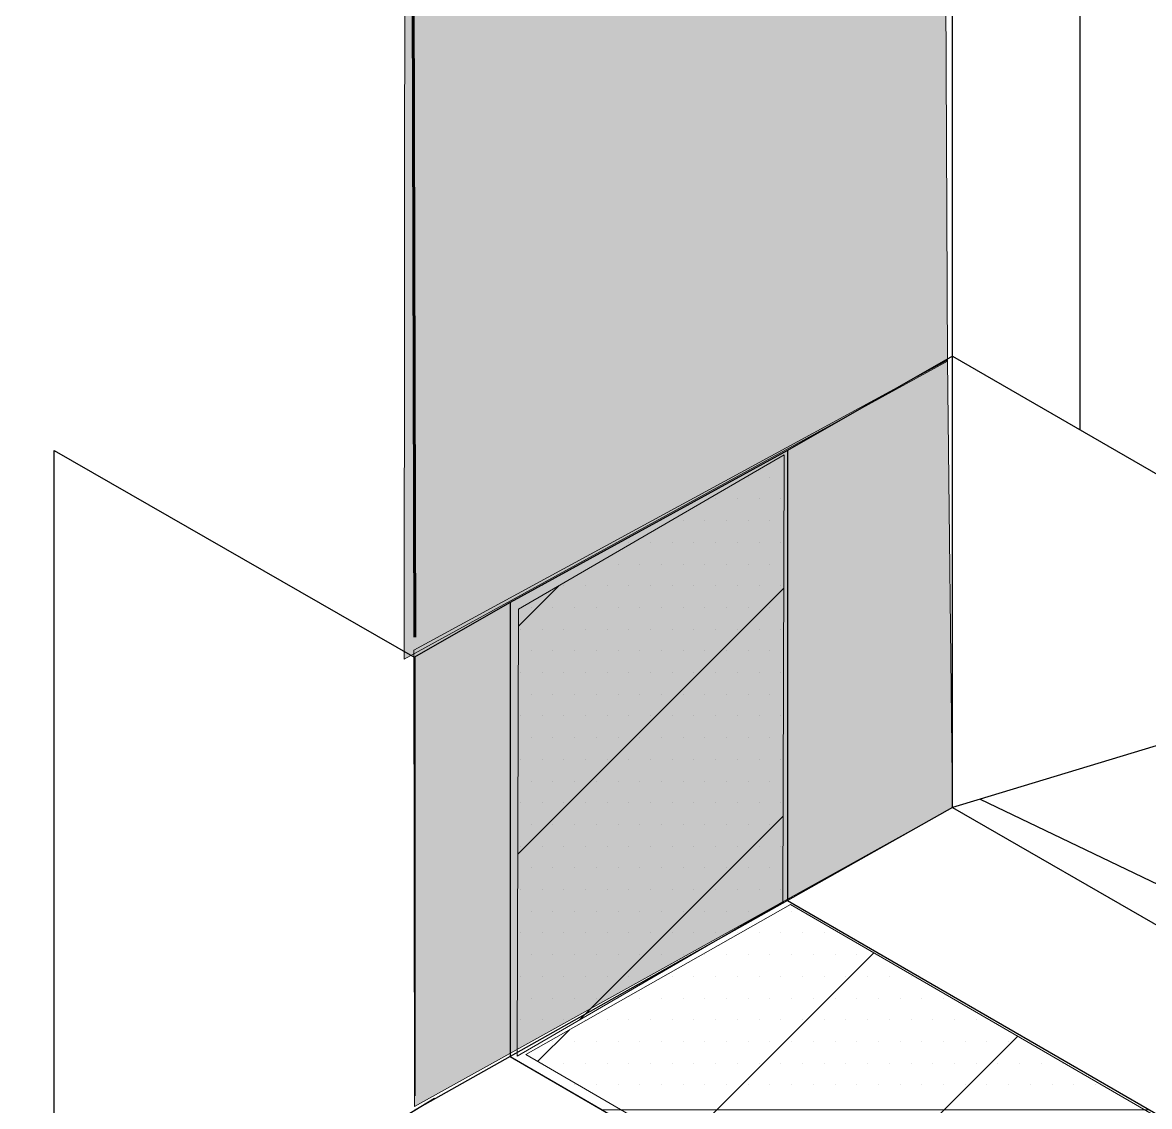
# Model space of a CAD drawing. Extents: x -1392 to 5791, y -3809 to 1722.
# Drawn here: x 881.2 to 951.3, y 1165 to 1232.5 of the extents above; entities that cross this region are included whole.
import ezdxf

# ---------------------------------------------------------------- set-up
doc = ezdxf.new("R2010")
doc.units = 0
doc.header["$MEASUREMENT"] = 0
doc.linetypes.add('AI-Linetype-28', pattern=[15, 9, -6])
for name, color, linetype, lineweight in [('.ATI-HATCH', 7, 'Continuous', 0), ('G-ANNO-TTLB', 7, 'Continuous', 0), ('Layer 12', 7, 'Continuous', 0), ('TYVEK', 7, 'Continuous', 0)]:
    doc.layers.add(name, color=color, linetype=linetype, lineweight=lineweight)
pattern_1 = [(45, (0, 0), (-7.071067, 7.07107), [])]

# ---------------------------------------------------------------- blocks, each defined once
blk = doc.blocks.new('Block_88')
at = {"layer": '.ATI-HATCH'}
for points in [[(928.787, 1205.825), (928.787, 1205.825), (911.542, 1196.375), (911.542, 1196.375), (911.542, 1196.375), (911.542, 1168.121), (911.542, 1168.121), (911.542, 1168.121), (928.788, 1177.833), (928.788, 1177.833), (928.788, 1177.833), (928.787, 1205.825), (928.787, 1205.825)], [(951.293, 1164.814), (951.293, 1164.814), (928.788, 1177.833), (928.788, 1177.833), (928.788, 1177.833), (911.542, 1168.121), (911.542, 1168.121), (911.542, 1168.121), (917.26, 1164.814), (917.26, 1164.814), (917.26, 1164.814), (951.293, 1164.814), (951.293, 1164.814)]]:
    blk.add_open_spline(points, degree=3, knots=[0, 0, 0, 0, 1, 1, 1, 2, 2, 2, 3, 3, 3, 4, 4, 4, 4], dxfattribs=at)
at = {"layer": '.ATI-HATCH', "color": 8, "lineweight": 0, "true_color": 0x808080}
for points in [[(928.38, 1205.515), (928.38, 1205.515), (928.38, 1205.515), (928.38, 1205.515)], [(926.355, 1204.165), (926.355, 1204.165), (926.355, 1204.165), (926.355, 1204.165)], [(927.705, 1204.165), (927.705, 1204.165), (927.705, 1204.165), (927.705, 1204.165)], [(924.33, 1202.815), (924.33, 1202.815), (924.33, 1202.815), (924.33, 1202.815)], [(925.68, 1202.815), (925.68, 1202.815), (925.68, 1202.815), (925.68, 1202.815)], [(927.03, 1202.815), (927.03, 1202.815), (927.03, 1202.815), (927.03, 1202.815)], [(928.38, 1202.815), (928.38, 1202.815), (928.38, 1202.815), (928.38, 1202.815)], [(920.955, 1201.465), (920.955, 1201.465), (920.955, 1201.465), (920.955, 1201.465)], [(922.305, 1201.465), (922.305, 1201.465), (922.305, 1201.465), (922.305, 1201.465)], [(923.655, 1201.465), (923.655, 1201.465), (923.655, 1201.465), (923.655, 1201.465)], [(925.005, 1201.465), (925.005, 1201.465), (925.005, 1201.465), (925.005, 1201.465)], [(926.355, 1201.465), (926.355, 1201.465), (926.355, 1201.465), (926.355, 1201.465)], [(927.705, 1201.465), (927.705, 1201.465), (927.705, 1201.465), (927.705, 1201.465)], [(918.93, 1200.115), (918.93, 1200.115), (918.93, 1200.115), (918.93, 1200.115)], [(920.28, 1200.115), (920.28, 1200.115), (920.28, 1200.115), (920.28, 1200.115)], [(921.63, 1200.115), (921.63, 1200.115), (921.63, 1200.115), (921.63, 1200.115)], [(922.98, 1200.115), (922.98, 1200.115), (922.98, 1200.115), (922.98, 1200.115)], [(924.33, 1200.115), (924.33, 1200.115), (924.33, 1200.115), (924.33, 1200.115)], [(925.68, 1200.115), (925.68, 1200.115), (925.68, 1200.115), (925.68, 1200.115)], [(927.03, 1200.115), (927.03, 1200.115), (927.03, 1200.115), (927.03, 1200.115)], [(928.38, 1200.115), (928.38, 1200.115), (928.38, 1200.115), (928.38, 1200.115)], [(916.905, 1198.765), (916.905, 1198.765), (916.905, 1198.765), (916.905, 1198.765)], [(918.255, 1198.765), (918.255, 1198.765), (918.255, 1198.765), (918.255, 1198.765)], [(919.605, 1198.765), (919.605, 1198.765), (919.605, 1198.765), (919.605, 1198.765)], [(920.955, 1198.765), (920.955, 1198.765), (920.955, 1198.765), (920.955, 1198.765)], [(922.305, 1198.765), (922.305, 1198.765), (922.305, 1198.765), (922.305, 1198.765)], [(923.655, 1198.765), (923.655, 1198.765), (923.655, 1198.765), (923.655, 1198.765)], [(925.005, 1198.765), (925.005, 1198.765), (925.005, 1198.765), (925.005, 1198.765)], [(926.355, 1198.765), (926.355, 1198.765), (926.355, 1198.765), (926.355, 1198.765)], [(927.705, 1198.765), (927.705, 1198.765), (927.705, 1198.765), (927.705, 1198.765)], [(913.53, 1197.415), (913.53, 1197.415), (913.53, 1197.415), (913.53, 1197.415)], [(914.88, 1197.415), (914.88, 1197.415), (914.88, 1197.415), (914.88, 1197.415)], [(916.23, 1197.415), (916.23, 1197.415), (916.23, 1197.415), (916.23, 1197.415)], [(917.58, 1197.415), (917.58, 1197.415), (917.58, 1197.415), (917.58, 1197.415)], [(918.93, 1197.415), (918.93, 1197.415), (918.93, 1197.415), (918.93, 1197.415)], [(920.28, 1197.415), (920.28, 1197.415), (920.28, 1197.415), (920.28, 1197.415)], [(921.63, 1197.415), (921.63, 1197.415), (921.63, 1197.415), (921.63, 1197.415)], [(922.98, 1197.415), (922.98, 1197.415), (922.98, 1197.415), (922.98, 1197.415)], [(924.33, 1197.415), (924.33, 1197.415), (924.33, 1197.415), (924.33, 1197.415)], [(925.68, 1197.415), (925.68, 1197.415), (925.68, 1197.415), (925.68, 1197.415)], [(927.03, 1197.415), (927.03, 1197.415), (927.03, 1197.415), (927.03, 1197.415)], [(928.38, 1197.415), (928.38, 1197.415), (928.38, 1197.415), (928.38, 1197.415)], [(912.855, 1196.065), (912.855, 1196.065), (912.855, 1196.065), (912.855, 1196.065)], [(914.205, 1196.065), (914.205, 1196.065), (914.205, 1196.065), (914.205, 1196.065)], [(915.555, 1196.065), (915.555, 1196.065), (915.555, 1196.065), (915.555, 1196.065)], [(916.905, 1196.065), (916.905, 1196.065), (916.905, 1196.065), (916.905, 1196.065)], [(918.255, 1196.065), (918.255, 1196.065), (918.255, 1196.065), (918.255, 1196.065)], [(919.605, 1196.065), (919.605, 1196.065), (919.605, 1196.065), (919.605, 1196.065)], [(920.955, 1196.065), (920.955, 1196.065), (920.955, 1196.065), (920.955, 1196.065)], [(922.305, 1196.065), (922.305, 1196.065), (922.305, 1196.065), (922.305, 1196.065)], [(923.655, 1196.065), (923.655, 1196.065), (923.655, 1196.065), (923.655, 1196.065)], [(925.005, 1196.065), (925.005, 1196.065), (925.005, 1196.065), (925.005, 1196.065)], [(926.355, 1196.065), (926.355, 1196.065), (926.355, 1196.065), (926.355, 1196.065)], [(927.705, 1196.065), (927.705, 1196.065), (927.705, 1196.065), (927.705, 1196.065)], [(912.18, 1194.715), (912.18, 1194.715), (912.18, 1194.715), (912.18, 1194.715)], [(913.53, 1194.715), (913.53, 1194.715), (913.53, 1194.715), (913.53, 1194.715)], [(914.88, 1194.715), (914.88, 1194.715), (914.88, 1194.715), (914.88, 1194.715)], [(916.23, 1194.715), (916.23, 1194.715), (916.23, 1194.715), (916.23, 1194.715)], [(917.58, 1194.715), (917.58, 1194.715), (917.58, 1194.715), (917.58, 1194.715)], [(918.93, 1194.715), (918.93, 1194.715), (918.93, 1194.715), (918.93, 1194.715)], [(920.28, 1194.715), (920.28, 1194.715), (920.28, 1194.715), (920.28, 1194.715)], [(921.63, 1194.715), (921.63, 1194.715), (921.63, 1194.715), (921.63, 1194.715)], [(922.98, 1194.715), (922.98, 1194.715), (922.98, 1194.715), (922.98, 1194.715)], [(924.33, 1194.715), (924.33, 1194.715), (924.33, 1194.715), (924.33, 1194.715)], [(925.68, 1194.715), (925.68, 1194.715), (925.68, 1194.715), (925.68, 1194.715)], [(927.03, 1194.715), (927.03, 1194.715), (927.03, 1194.715), (927.03, 1194.715)], [(928.38, 1194.715), (928.38, 1194.715), (928.38, 1194.715), (928.38, 1194.715)], [(912.855, 1193.365), (912.855, 1193.365), (912.855, 1193.365), (912.855, 1193.365)], [(914.205, 1193.365), (914.205, 1193.365), (914.205, 1193.365), (914.205, 1193.365)], [(915.555, 1193.365), (915.555, 1193.365), (915.555, 1193.365), (915.555, 1193.365)], [(916.905, 1193.365), (916.905, 1193.365), (916.905, 1193.365), (916.905, 1193.365)], [(918.255, 1193.365), (918.255, 1193.365), (918.255, 1193.365), (918.255, 1193.365)], [(919.605, 1193.365), (919.605, 1193.365), (919.605, 1193.365), (919.605, 1193.365)], [(920.955, 1193.365), (920.955, 1193.365), (920.955, 1193.365), (920.955, 1193.365)], [(922.305, 1193.365), (922.305, 1193.365), (922.305, 1193.365), (922.305, 1193.365)], [(923.655, 1193.365), (923.655, 1193.365), (923.655, 1193.365), (923.655, 1193.365)], [(925.005, 1193.365), (925.005, 1193.365), (925.005, 1193.365), (925.005, 1193.365)], [(926.355, 1193.365), (926.355, 1193.365), (926.355, 1193.365), (926.355, 1193.365)], [(927.705, 1193.365), (927.705, 1193.365), (927.705, 1193.365), (927.705, 1193.365)], [(912.18, 1192.015), (912.18, 1192.015), (912.18, 1192.015), (912.18, 1192.015)], [(913.53, 1192.015), (913.53, 1192.015), (913.53, 1192.015), (913.53, 1192.015)], [(914.88, 1192.015), (914.88, 1192.015), (914.88, 1192.015), (914.88, 1192.015)], [(916.23, 1192.015), (916.23, 1192.015), (916.23, 1192.015), (916.23, 1192.015)], [(917.58, 1192.015), (917.58, 1192.015), (917.58, 1192.015), (917.58, 1192.015)], [(918.93, 1192.015), (918.93, 1192.015), (918.93, 1192.015), (918.93, 1192.015)], [(920.28, 1192.015), (920.28, 1192.015), (920.28, 1192.015), (920.28, 1192.015)], [(921.63, 1192.015), (921.63, 1192.015), (921.63, 1192.015), (921.63, 1192.015)], [(922.98, 1192.015), (922.98, 1192.015), (922.98, 1192.015), (922.98, 1192.015)], [(924.33, 1192.015), (924.33, 1192.015), (924.33, 1192.015), (924.33, 1192.015)], [(925.68, 1192.015), (925.68, 1192.015), (925.68, 1192.015), (925.68, 1192.015)], [(927.03, 1192.015), (927.03, 1192.015), (927.03, 1192.015), (927.03, 1192.015)], [(928.38, 1192.015), (928.38, 1192.015), (928.38, 1192.015), (928.38, 1192.015)], [(912.855, 1190.665), (912.855, 1190.665), (912.855, 1190.665), (912.855, 1190.665)], [(914.205, 1190.665), (914.205, 1190.665), (914.205, 1190.665), (914.205, 1190.665)], [(915.555, 1190.665), (915.555, 1190.665), (915.555, 1190.665), (915.555, 1190.665)], [(916.905, 1190.665), (916.905, 1190.665), (916.905, 1190.665), (916.905, 1190.665)], [(918.255, 1190.665), (918.255, 1190.665), (918.255, 1190.665), (918.255, 1190.665)], [(919.605, 1190.665), (919.605, 1190.665), (919.605, 1190.665), (919.605, 1190.665)], [(920.955, 1190.665), (920.955, 1190.665), (920.955, 1190.665), (920.955, 1190.665)], [(922.305, 1190.665), (922.305, 1190.665), (922.305, 1190.665), (922.305, 1190.665)], [(923.655, 1190.665), (923.655, 1190.665), (923.655, 1190.665), (923.655, 1190.665)], [(925.005, 1190.665), (925.005, 1190.665), (925.005, 1190.665), (925.005, 1190.665)], [(926.355, 1190.665), (926.355, 1190.665), (926.355, 1190.665), (926.355, 1190.665)], [(927.705, 1190.665), (927.705, 1190.665), (927.705, 1190.665), (927.705, 1190.665)], [(912.18, 1189.315), (912.18, 1189.315), (912.18, 1189.315), (912.18, 1189.315)], [(913.53, 1189.315), (913.53, 1189.315), (913.53, 1189.315), (913.53, 1189.315)], [(914.88, 1189.315), (914.88, 1189.315), (914.88, 1189.315), (914.88, 1189.315)], [(916.23, 1189.315), (916.23, 1189.315), (916.23, 1189.315), (916.23, 1189.315)], [(917.58, 1189.315), (917.58, 1189.315), (917.58, 1189.315), (917.58, 1189.315)], [(918.93, 1189.315), (918.93, 1189.315), (918.93, 1189.315), (918.93, 1189.315)], [(920.28, 1189.315), (920.28, 1189.315), (920.28, 1189.315), (920.28, 1189.315)], [(921.63, 1189.315), (921.63, 1189.315), (921.63, 1189.315), (921.63, 1189.315)], [(922.98, 1189.315), (922.98, 1189.315), (922.98, 1189.315), (922.98, 1189.315)], [(924.33, 1189.315), (924.33, 1189.315), (924.33, 1189.315), (924.33, 1189.315)], [(925.68, 1189.315), (925.68, 1189.315), (925.68, 1189.315), (925.68, 1189.315)], [(927.03, 1189.315), (927.03, 1189.315), (927.03, 1189.315), (927.03, 1189.315)], [(928.38, 1189.315), (928.38, 1189.315), (928.38, 1189.315), (928.38, 1189.315)], [(912.855, 1187.965), (912.855, 1187.965), (912.855, 1187.965), (912.855, 1187.965)], [(914.205, 1187.965), (914.205, 1187.965), (914.205, 1187.965), (914.205, 1187.965)], [(915.555, 1187.965), (915.555, 1187.965), (915.555, 1187.965), (915.555, 1187.965)], [(916.905, 1187.965), (916.905, 1187.965), (916.905, 1187.965), (916.905, 1187.965)], [(918.255, 1187.965), (918.255, 1187.965), (918.255, 1187.965), (918.255, 1187.965)], [(919.605, 1187.965), (919.605, 1187.965), (919.605, 1187.965), (919.605, 1187.965)], [(920.955, 1187.965), (920.955, 1187.965), (920.955, 1187.965), (920.955, 1187.965)], [(922.305, 1187.965), (922.305, 1187.965), (922.305, 1187.965), (922.305, 1187.965)], [(923.655, 1187.965), (923.655, 1187.965), (923.655, 1187.965), (923.655, 1187.965)], [(925.005, 1187.965), (925.005, 1187.965), (925.005, 1187.965), (925.005, 1187.965)], [(926.355, 1187.965), (926.355, 1187.965), (926.355, 1187.965), (926.355, 1187.965)], [(927.705, 1187.965), (927.705, 1187.965), (927.705, 1187.965), (927.705, 1187.965)], [(912.18, 1186.615), (912.18, 1186.615), (912.18, 1186.615), (912.18, 1186.615)], [(913.53, 1186.615), (913.53, 1186.615), (913.53, 1186.615), (913.53, 1186.615)], [(914.88, 1186.615), (914.88, 1186.615), (914.88, 1186.615), (914.88, 1186.615)], [(916.23, 1186.615), (916.23, 1186.615), (916.23, 1186.615), (916.23, 1186.615)], [(917.58, 1186.615), (917.58, 1186.615), (917.58, 1186.615), (917.58, 1186.615)], [(918.93, 1186.615), (918.93, 1186.615), (918.93, 1186.615), (918.93, 1186.615)], [(920.28, 1186.615), (920.28, 1186.615), (920.28, 1186.615), (920.28, 1186.615)], [(921.63, 1186.615), (921.63, 1186.615), (921.63, 1186.615), (921.63, 1186.615)], [(922.98, 1186.615), (922.98, 1186.615), (922.98, 1186.615), (922.98, 1186.615)], [(924.33, 1186.615), (924.33, 1186.615), (924.33, 1186.615), (924.33, 1186.615)], [(925.68, 1186.615), (925.68, 1186.615), (925.68, 1186.615), (925.68, 1186.615)], [(927.03, 1186.615), (927.03, 1186.615), (927.03, 1186.615), (927.03, 1186.615)], [(928.38, 1186.615), (928.38, 1186.615), (928.38, 1186.615), (928.38, 1186.615)], [(912.855, 1185.265), (912.855, 1185.265), (912.855, 1185.265), (912.855, 1185.265)], [(914.205, 1185.265), (914.205, 1185.265), (914.205, 1185.265), (914.205, 1185.265)], [(915.555, 1185.265), (915.555, 1185.265), (915.555, 1185.265), (915.555, 1185.265)], [(916.905, 1185.265), (916.905, 1185.265), (916.905, 1185.265), (916.905, 1185.265)], [(918.255, 1185.265), (918.255, 1185.265), (918.255, 1185.265), (918.255, 1185.265)], [(919.605, 1185.265), (919.605, 1185.265), (919.605, 1185.265), (919.605, 1185.265)], [(920.955, 1185.265), (920.955, 1185.265), (920.955, 1185.265), (920.955, 1185.265)], [(922.305, 1185.265), (922.305, 1185.265), (922.305, 1185.265), (922.305, 1185.265)], [(923.655, 1185.265), (923.655, 1185.265), (923.655, 1185.265), (923.655, 1185.265)], [(925.005, 1185.265), (925.005, 1185.265), (925.005, 1185.265), (925.005, 1185.265)], [(926.355, 1185.265), (926.355, 1185.265), (926.355, 1185.265), (926.355, 1185.265)], [(927.705, 1185.265), (927.705, 1185.265), (927.705, 1185.265), (927.705, 1185.265)], [(912.18, 1183.915), (912.18, 1183.915), (912.18, 1183.915), (912.18, 1183.915)], [(913.53, 1183.915), (913.53, 1183.915), (913.53, 1183.915), (913.53, 1183.915)], [(914.88, 1183.915), (914.88, 1183.915), (914.88, 1183.915), (914.88, 1183.915)], [(916.23, 1183.915), (916.23, 1183.915), (916.23, 1183.915), (916.23, 1183.915)], [(917.58, 1183.915), (917.58, 1183.915), (917.58, 1183.915), (917.58, 1183.915)], [(918.93, 1183.915), (918.93, 1183.915), (918.93, 1183.915), (918.93, 1183.915)], [(920.28, 1183.915), (920.28, 1183.915), (920.28, 1183.915), (920.28, 1183.915)], [(921.63, 1183.915), (921.63, 1183.915), (921.63, 1183.915), (921.63, 1183.915)], [(922.98, 1183.915), (922.98, 1183.915), (922.98, 1183.915), (922.98, 1183.915)], [(924.33, 1183.915), (924.33, 1183.915), (924.33, 1183.915), (924.33, 1183.915)], [(925.68, 1183.915), (925.68, 1183.915), (925.68, 1183.915), (925.68, 1183.915)], [(927.03, 1183.915), (927.03, 1183.915), (927.03, 1183.915), (927.03, 1183.915)], [(928.38, 1183.915), (928.38, 1183.915), (928.38, 1183.915), (928.38, 1183.915)], [(912.855, 1182.565), (912.855, 1182.565), (912.855, 1182.565), (912.855, 1182.565)], [(914.205, 1182.565), (914.205, 1182.565), (914.205, 1182.565), (914.205, 1182.565)], [(915.555, 1182.565), (915.555, 1182.565), (915.555, 1182.565), (915.555, 1182.565)], [(916.905, 1182.565), (916.905, 1182.565), (916.905, 1182.565), (916.905, 1182.565)], [(918.255, 1182.565), (918.255, 1182.565), (918.255, 1182.565), (918.255, 1182.565)], [(919.605, 1182.565), (919.605, 1182.565), (919.605, 1182.565), (919.605, 1182.565)], [(920.955, 1182.565), (920.955, 1182.565), (920.955, 1182.565), (920.955, 1182.565)], [(922.305, 1182.565), (922.305, 1182.565), (922.305, 1182.565), (922.305, 1182.565)], [(923.655, 1182.565), (923.655, 1182.565), (923.655, 1182.565), (923.655, 1182.565)], [(925.005, 1182.565), (925.005, 1182.565), (925.005, 1182.565), (925.005, 1182.565)], [(926.355, 1182.565), (926.355, 1182.565), (926.355, 1182.565), (926.355, 1182.565)], [(927.705, 1182.565), (927.705, 1182.565), (927.705, 1182.565), (927.705, 1182.565)], [(912.18, 1181.215), (912.18, 1181.215), (912.18, 1181.215), (912.18, 1181.215)], [(913.53, 1181.215), (913.53, 1181.215), (913.53, 1181.215), (913.53, 1181.215)], [(914.88, 1181.215), (914.88, 1181.215), (914.88, 1181.215), (914.88, 1181.215)], [(916.23, 1181.215), (916.23, 1181.215), (916.23, 1181.215), (916.23, 1181.215)], [(917.58, 1181.215), (917.58, 1181.215), (917.58, 1181.215), (917.58, 1181.215)], [(918.93, 1181.215), (918.93, 1181.215), (918.93, 1181.215), (918.93, 1181.215)], [(920.28, 1181.215), (920.28, 1181.215), (920.28, 1181.215), (920.28, 1181.215)], [(921.63, 1181.215), (921.63, 1181.215), (921.63, 1181.215), (921.63, 1181.215)], [(922.98, 1181.215), (922.98, 1181.215), (922.98, 1181.215), (922.98, 1181.215)], [(924.33, 1181.215), (924.33, 1181.215), (924.33, 1181.215), (924.33, 1181.215)], [(925.68, 1181.215), (925.68, 1181.215), (925.68, 1181.215), (925.68, 1181.215)], [(927.03, 1181.215), (927.03, 1181.215), (927.03, 1181.215), (927.03, 1181.215)], [(928.38, 1181.215), (928.38, 1181.215), (928.38, 1181.215), (928.38, 1181.215)], [(912.855, 1179.865), (912.855, 1179.865), (912.855, 1179.865), (912.855, 1179.865)], [(914.205, 1179.865), (914.205, 1179.865), (914.205, 1179.865), (914.205, 1179.865)], [(915.555, 1179.865), (915.555, 1179.865), (915.555, 1179.865), (915.555, 1179.865)], [(916.905, 1179.865), (916.905, 1179.865), (916.905, 1179.865), (916.905, 1179.865)], [(918.255, 1179.865), (918.255, 1179.865), (918.255, 1179.865), (918.255, 1179.865)], [(919.605, 1179.865), (919.605, 1179.865), (919.605, 1179.865), (919.605, 1179.865)], [(920.955, 1179.865), (920.955, 1179.865), (920.955, 1179.865), (920.955, 1179.865)], [(922.305, 1179.865), (922.305, 1179.865), (922.305, 1179.865), (922.305, 1179.865)], [(923.655, 1179.865), (923.655, 1179.865), (923.655, 1179.865), (923.655, 1179.865)], [(925.005, 1179.865), (925.005, 1179.865), (925.005, 1179.865), (925.005, 1179.865)], [(926.355, 1179.865), (926.355, 1179.865), (926.355, 1179.865), (926.355, 1179.865)], [(927.705, 1179.865), (927.705, 1179.865), (927.705, 1179.865), (927.705, 1179.865)], [(912.18, 1178.515), (912.18, 1178.515), (912.18, 1178.515), (912.18, 1178.515)], [(913.53, 1178.515), (913.53, 1178.515), (913.53, 1178.515), (913.53, 1178.515)], [(914.88, 1178.515), (914.88, 1178.515), (914.88, 1178.515), (914.88, 1178.515)], [(916.23, 1178.515), (916.23, 1178.515), (916.23, 1178.515), (916.23, 1178.515)], [(917.58, 1178.515), (917.58, 1178.515), (917.58, 1178.515), (917.58, 1178.515)], [(918.93, 1178.515), (918.93, 1178.515), (918.93, 1178.515), (918.93, 1178.515)], [(920.28, 1178.515), (920.28, 1178.515), (920.28, 1178.515), (920.28, 1178.515)], [(921.63, 1178.515), (921.63, 1178.515), (921.63, 1178.515), (921.63, 1178.515)], [(922.98, 1178.515), (922.98, 1178.515), (922.98, 1178.515), (922.98, 1178.515)], [(924.33, 1178.515), (924.33, 1178.515), (924.33, 1178.515), (924.33, 1178.515)], [(925.68, 1178.515), (925.68, 1178.515), (925.68, 1178.515), (925.68, 1178.515)], [(927.03, 1178.515), (927.03, 1178.515), (927.03, 1178.515), (927.03, 1178.515)], [(928.38, 1178.515), (928.38, 1178.515), (928.38, 1178.515), (928.38, 1178.515)], [(912.855, 1177.165), (912.855, 1177.165), (912.855, 1177.165), (912.855, 1177.165)], [(914.205, 1177.165), (914.205, 1177.165), (914.205, 1177.165), (914.205, 1177.165)], [(915.555, 1177.165), (915.555, 1177.165), (915.555, 1177.165), (915.555, 1177.165)], [(916.905, 1177.165), (916.905, 1177.165), (916.905, 1177.165), (916.905, 1177.165)], [(918.255, 1177.165), (918.255, 1177.165), (918.255, 1177.165), (918.255, 1177.165)], [(919.605, 1177.165), (919.605, 1177.165), (919.605, 1177.165), (919.605, 1177.165)], [(920.955, 1177.165), (920.955, 1177.165), (920.955, 1177.165), (920.955, 1177.165)], [(922.305, 1177.165), (922.305, 1177.165), (922.305, 1177.165), (922.305, 1177.165)], [(923.655, 1177.165), (923.655, 1177.165), (923.655, 1177.165), (923.655, 1177.165)], [(925.005, 1177.165), (925.005, 1177.165), (925.005, 1177.165), (925.005, 1177.165)], [(926.355, 1177.165), (926.355, 1177.165), (926.355, 1177.165), (926.355, 1177.165)], [(927.705, 1177.165), (927.705, 1177.165), (927.705, 1177.165), (927.705, 1177.165)], [(929.055, 1177.165), (929.055, 1177.165), (929.055, 1177.165), (929.055, 1177.165)], [(912.18, 1175.815), (912.18, 1175.815), (912.18, 1175.815), (912.18, 1175.815)], [(913.53, 1175.815), (913.53, 1175.815), (913.53, 1175.815), (913.53, 1175.815)], [(914.88, 1175.815), (914.88, 1175.815), (914.88, 1175.815), (914.88, 1175.815)], [(916.23, 1175.815), (916.23, 1175.815), (916.23, 1175.815), (916.23, 1175.815)], [(917.58, 1175.815), (917.58, 1175.815), (917.58, 1175.815), (917.58, 1175.815)], [(918.93, 1175.815), (918.93, 1175.815), (918.93, 1175.815), (918.93, 1175.815)], [(920.28, 1175.815), (920.28, 1175.815), (920.28, 1175.815), (920.28, 1175.815)], [(921.63, 1175.815), (921.63, 1175.815), (921.63, 1175.815), (921.63, 1175.815)], [(922.98, 1175.815), (922.98, 1175.815), (922.98, 1175.815), (922.98, 1175.815)], [(924.33, 1175.815), (924.33, 1175.815), (924.33, 1175.815), (924.33, 1175.815)], [(925.68, 1175.815), (925.68, 1175.815), (925.68, 1175.815), (925.68, 1175.815)], [(927.03, 1175.815), (927.03, 1175.815), (927.03, 1175.815), (927.03, 1175.815)], [(928.38, 1175.815), (928.38, 1175.815), (928.38, 1175.815), (928.38, 1175.815)], [(929.73, 1175.815), (929.73, 1175.815), (929.73, 1175.815), (929.73, 1175.815)], [(931.08, 1175.815), (931.08, 1175.815), (931.08, 1175.815), (931.08, 1175.815)], [(912.855, 1174.465), (912.855, 1174.465), (912.855, 1174.465), (912.855, 1174.465)], [(914.205, 1174.465), (914.205, 1174.465), (914.205, 1174.465), (914.205, 1174.465)], [(915.555, 1174.465), (915.555, 1174.465), (915.555, 1174.465), (915.555, 1174.465)], [(916.905, 1174.465), (916.905, 1174.465), (916.905, 1174.465), (916.905, 1174.465)], [(918.255, 1174.465), (918.255, 1174.465), (918.255, 1174.465), (918.255, 1174.465)], [(919.605, 1174.465), (919.605, 1174.465), (919.605, 1174.465), (919.605, 1174.465)], [(920.955, 1174.465), (920.955, 1174.465), (920.955, 1174.465), (920.955, 1174.465)], [(922.305, 1174.465), (922.305, 1174.465), (922.305, 1174.465), (922.305, 1174.465)], [(923.655, 1174.465), (923.655, 1174.465), (923.655, 1174.465), (923.655, 1174.465)], [(925.005, 1174.465), (925.005, 1174.465), (925.005, 1174.465), (925.005, 1174.465)], [(926.355, 1174.465), (926.355, 1174.465), (926.355, 1174.465), (926.355, 1174.465)], [(927.705, 1174.465), (927.705, 1174.465), (927.705, 1174.465), (927.705, 1174.465)], [(929.055, 1174.465), (929.055, 1174.465), (929.055, 1174.465), (929.055, 1174.465)], [(930.405, 1174.465), (930.405, 1174.465), (930.405, 1174.465), (930.405, 1174.465)], [(931.755, 1174.465), (931.755, 1174.465), (931.755, 1174.465), (931.755, 1174.465)], [(933.105, 1174.465), (933.105, 1174.465), (933.105, 1174.465), (933.105, 1174.465)], [(934.455, 1174.465), (934.455, 1174.465), (934.455, 1174.465), (934.455, 1174.465)], [(912.18, 1173.115), (912.18, 1173.115), (912.18, 1173.115), (912.18, 1173.115)], [(913.53, 1173.115), (913.53, 1173.115), (913.53, 1173.115), (913.53, 1173.115)], [(914.88, 1173.115), (914.88, 1173.115), (914.88, 1173.115), (914.88, 1173.115)], [(916.23, 1173.115), (916.23, 1173.115), (916.23, 1173.115), (916.23, 1173.115)], [(917.58, 1173.115), (917.58, 1173.115), (917.58, 1173.115), (917.58, 1173.115)], [(918.93, 1173.115), (918.93, 1173.115), (918.93, 1173.115), (918.93, 1173.115)], [(920.28, 1173.115), (920.28, 1173.115), (920.28, 1173.115), (920.28, 1173.115)], [(921.63, 1173.115), (921.63, 1173.115), (921.63, 1173.115), (921.63, 1173.115)], [(922.98, 1173.115), (922.98, 1173.115), (922.98, 1173.115), (922.98, 1173.115)], [(924.33, 1173.115), (924.33, 1173.115), (924.33, 1173.115), (924.33, 1173.115)], [(925.68, 1173.115), (925.68, 1173.115), (925.68, 1173.115), (925.68, 1173.115)], [(927.03, 1173.115), (927.03, 1173.115), (927.03, 1173.115), (927.03, 1173.115)], [(928.38, 1173.115), (928.38, 1173.115), (928.38, 1173.115), (928.38, 1173.115)], [(929.73, 1173.115), (929.73, 1173.115), (929.73, 1173.115), (929.73, 1173.115)], [(931.08, 1173.115), (931.08, 1173.115), (931.08, 1173.115), (931.08, 1173.115)], [(932.43, 1173.115), (932.43, 1173.115), (932.43, 1173.115), (932.43, 1173.115)], [(933.78, 1173.115), (933.78, 1173.115), (933.78, 1173.115), (933.78, 1173.115)], [(935.13, 1173.115), (935.13, 1173.115), (935.13, 1173.115), (935.13, 1173.115)], [(936.48, 1173.115), (936.48, 1173.115), (936.48, 1173.115), (936.48, 1173.115)], [(912.855, 1171.765), (912.855, 1171.765), (912.855, 1171.765), (912.855, 1171.765)], [(914.205, 1171.765), (914.205, 1171.765), (914.205, 1171.765), (914.205, 1171.765)], [(915.555, 1171.765), (915.555, 1171.765), (915.555, 1171.765), (915.555, 1171.765)], [(916.905, 1171.765), (916.905, 1171.765), (916.905, 1171.765), (916.905, 1171.765)], [(918.255, 1171.765), (918.255, 1171.765), (918.255, 1171.765), (918.255, 1171.765)], [(919.605, 1171.765), (919.605, 1171.765), (919.605, 1171.765), (919.605, 1171.765)], [(920.955, 1171.765), (920.955, 1171.765), (920.955, 1171.765), (920.955, 1171.765)], [(922.305, 1171.765), (922.305, 1171.765), (922.305, 1171.765), (922.305, 1171.765)], [(923.655, 1171.765), (923.655, 1171.765), (923.655, 1171.765), (923.655, 1171.765)], [(925.005, 1171.765), (925.005, 1171.765), (925.005, 1171.765), (925.005, 1171.765)], [(926.355, 1171.765), (926.355, 1171.765), (926.355, 1171.765), (926.355, 1171.765)], [(927.705, 1171.765), (927.705, 1171.765), (927.705, 1171.765), (927.705, 1171.765)], [(929.055, 1171.765), (929.055, 1171.765), (929.055, 1171.765), (929.055, 1171.765)], [(930.405, 1171.765), (930.405, 1171.765), (930.405, 1171.765), (930.405, 1171.765)], [(931.755, 1171.765), (931.755, 1171.765), (931.755, 1171.765), (931.755, 1171.765)], [(933.105, 1171.765), (933.105, 1171.765), (933.105, 1171.765), (933.105, 1171.765)], [(934.455, 1171.765), (934.455, 1171.765), (934.455, 1171.765), (934.455, 1171.765)], [(935.805, 1171.765), (935.805, 1171.765), (935.805, 1171.765), (935.805, 1171.765)], [(937.155, 1171.765), (937.155, 1171.765), (937.155, 1171.765), (937.155, 1171.765)], [(938.505, 1171.765), (938.505, 1171.765), (938.505, 1171.765), (938.505, 1171.765)], [(912.18, 1170.415), (912.18, 1170.415), (912.18, 1170.415), (912.18, 1170.415)], [(913.53, 1170.415), (913.53, 1170.415), (913.53, 1170.415), (913.53, 1170.415)], [(914.88, 1170.415), (914.88, 1170.415), (914.88, 1170.415), (914.88, 1170.415)], [(916.23, 1170.415), (916.23, 1170.415), (916.23, 1170.415), (916.23, 1170.415)], [(917.58, 1170.415), (917.58, 1170.415), (917.58, 1170.415), (917.58, 1170.415)], [(918.93, 1170.415), (918.93, 1170.415), (918.93, 1170.415), (918.93, 1170.415)], [(920.28, 1170.415), (920.28, 1170.415), (920.28, 1170.415), (920.28, 1170.415)], [(921.63, 1170.415), (921.63, 1170.415), (921.63, 1170.415), (921.63, 1170.415)], [(922.98, 1170.415), (922.98, 1170.415), (922.98, 1170.415), (922.98, 1170.415)], [(924.33, 1170.415), (924.33, 1170.415), (924.33, 1170.415), (924.33, 1170.415)], [(925.68, 1170.415), (925.68, 1170.415), (925.68, 1170.415), (925.68, 1170.415)], [(927.03, 1170.415), (927.03, 1170.415), (927.03, 1170.415), (927.03, 1170.415)], [(928.38, 1170.415), (928.38, 1170.415), (928.38, 1170.415), (928.38, 1170.415)], [(929.73, 1170.415), (929.73, 1170.415), (929.73, 1170.415), (929.73, 1170.415)], [(931.08, 1170.415), (931.08, 1170.415), (931.08, 1170.415), (931.08, 1170.415)], [(932.43, 1170.415), (932.43, 1170.415), (932.43, 1170.415), (932.43, 1170.415)], [(933.78, 1170.415), (933.78, 1170.415), (933.78, 1170.415), (933.78, 1170.415)], [(935.13, 1170.415), (935.13, 1170.415), (935.13, 1170.415), (935.13, 1170.415)], [(936.48, 1170.415), (936.48, 1170.415), (936.48, 1170.415), (936.48, 1170.415)], [(937.83, 1170.415), (937.83, 1170.415), (937.83, 1170.415), (937.83, 1170.415)], [(939.18, 1170.415), (939.18, 1170.415), (939.18, 1170.415), (939.18, 1170.415)], [(940.53, 1170.415), (940.53, 1170.415), (940.53, 1170.415), (940.53, 1170.415)], [(912.855, 1169.065), (912.855, 1169.065), (912.855, 1169.065), (912.855, 1169.065)], [(914.205, 1169.065), (914.205, 1169.065), (914.205, 1169.065), (914.205, 1169.065)], [(915.555, 1169.065), (915.555, 1169.065), (915.555, 1169.065), (915.555, 1169.065)], [(916.905, 1169.065), (916.905, 1169.065), (916.905, 1169.065), (916.905, 1169.065)], [(918.255, 1169.065), (918.255, 1169.065), (918.255, 1169.065), (918.255, 1169.065)], [(919.605, 1169.065), (919.605, 1169.065), (919.605, 1169.065), (919.605, 1169.065)], [(920.955, 1169.065), (920.955, 1169.065), (920.955, 1169.065), (920.955, 1169.065)], [(922.305, 1169.065), (922.305, 1169.065), (922.305, 1169.065), (922.305, 1169.065)], [(923.655, 1169.065), (923.655, 1169.065), (923.655, 1169.065), (923.655, 1169.065)], [(925.005, 1169.065), (925.005, 1169.065), (925.005, 1169.065), (925.005, 1169.065)], [(926.355, 1169.065), (926.355, 1169.065), (926.355, 1169.065), (926.355, 1169.065)], [(927.705, 1169.065), (927.705, 1169.065), (927.705, 1169.065), (927.705, 1169.065)], [(929.055, 1169.065), (929.055, 1169.065), (929.055, 1169.065), (929.055, 1169.065)], [(930.405, 1169.065), (930.405, 1169.065), (930.405, 1169.065), (930.405, 1169.065)], [(931.755, 1169.065), (931.755, 1169.065), (931.755, 1169.065), (931.755, 1169.065)], [(933.105, 1169.065), (933.105, 1169.065), (933.105, 1169.065), (933.105, 1169.065)], [(934.455, 1169.065), (934.455, 1169.065), (934.455, 1169.065), (934.455, 1169.065)], [(935.805, 1169.065), (935.805, 1169.065), (935.805, 1169.065), (935.805, 1169.065)], [(937.155, 1169.065), (937.155, 1169.065), (937.155, 1169.065), (937.155, 1169.065)], [(938.505, 1169.065), (938.505, 1169.065), (938.505, 1169.065), (938.505, 1169.065)], [(939.855, 1169.065), (939.855, 1169.065), (939.855, 1169.065), (939.855, 1169.065)], [(941.205, 1169.065), (941.205, 1169.065), (941.205, 1169.065), (941.205, 1169.065)], [(942.555, 1169.065), (942.555, 1169.065), (942.555, 1169.065), (942.555, 1169.065)], [(943.905, 1169.065), (943.905, 1169.065), (943.905, 1169.065), (943.905, 1169.065)], [(913.53, 1167.715), (913.53, 1167.715), (913.53, 1167.715), (913.53, 1167.715)], [(914.88, 1167.715), (914.88, 1167.715), (914.88, 1167.715), (914.88, 1167.715)], [(916.23, 1167.715), (916.23, 1167.715), (916.23, 1167.715), (916.23, 1167.715)], [(917.58, 1167.715), (917.58, 1167.715), (917.58, 1167.715), (917.58, 1167.715)], [(918.93, 1167.715), (918.93, 1167.715), (918.93, 1167.715), (918.93, 1167.715)], [(920.28, 1167.715), (920.28, 1167.715), (920.28, 1167.715), (920.28, 1167.715)], [(921.63, 1167.715), (921.63, 1167.715), (921.63, 1167.715), (921.63, 1167.715)], [(922.98, 1167.715), (922.98, 1167.715), (922.98, 1167.715), (922.98, 1167.715)], [(924.33, 1167.715), (924.33, 1167.715), (924.33, 1167.715), (924.33, 1167.715)], [(925.68, 1167.715), (925.68, 1167.715), (925.68, 1167.715), (925.68, 1167.715)], [(927.03, 1167.715), (927.03, 1167.715), (927.03, 1167.715), (927.03, 1167.715)], [(928.38, 1167.715), (928.38, 1167.715), (928.38, 1167.715), (928.38, 1167.715)], [(929.73, 1167.715), (929.73, 1167.715), (929.73, 1167.715), (929.73, 1167.715)], [(931.08, 1167.715), (931.08, 1167.715), (931.08, 1167.715), (931.08, 1167.715)], [(932.43, 1167.715), (932.43, 1167.715), (932.43, 1167.715), (932.43, 1167.715)], [(933.78, 1167.715), (933.78, 1167.715), (933.78, 1167.715), (933.78, 1167.715)], [(935.13, 1167.715), (935.13, 1167.715), (935.13, 1167.715), (935.13, 1167.715)], [(936.48, 1167.715), (936.48, 1167.715), (936.48, 1167.715), (936.48, 1167.715)], [(937.83, 1167.715), (937.83, 1167.715), (937.83, 1167.715), (937.83, 1167.715)], [(939.18, 1167.715), (939.18, 1167.715), (939.18, 1167.715), (939.18, 1167.715)], [(940.53, 1167.715), (940.53, 1167.715), (940.53, 1167.715), (940.53, 1167.715)], [(941.88, 1167.715), (941.88, 1167.715), (941.88, 1167.715), (941.88, 1167.715)], [(943.23, 1167.715), (943.23, 1167.715), (943.23, 1167.715), (943.23, 1167.715)], [(944.58, 1167.715), (944.58, 1167.715), (944.58, 1167.715), (944.58, 1167.715)], [(945.93, 1167.715), (945.93, 1167.715), (945.93, 1167.715), (945.93, 1167.715)], [(915.555, 1166.365), (915.555, 1166.365), (915.555, 1166.365), (915.555, 1166.365)], [(916.905, 1166.365), (916.905, 1166.365), (916.905, 1166.365), (916.905, 1166.365)], [(918.255, 1166.365), (918.255, 1166.365), (918.255, 1166.365), (918.255, 1166.365)], [(919.605, 1166.365), (919.605, 1166.365), (919.605, 1166.365), (919.605, 1166.365)], [(920.955, 1166.365), (920.955, 1166.365), (920.955, 1166.365), (920.955, 1166.365)], [(922.305, 1166.365), (922.305, 1166.365), (922.305, 1166.365), (922.305, 1166.365)], [(923.655, 1166.365), (923.655, 1166.365), (923.655, 1166.365), (923.655, 1166.365)], [(925.005, 1166.365), (925.005, 1166.365), (925.005, 1166.365), (925.005, 1166.365)], [(926.355, 1166.365), (926.355, 1166.365), (926.355, 1166.365), (926.355, 1166.365)], [(927.705, 1166.365), (927.705, 1166.365), (927.705, 1166.365), (927.705, 1166.365)], [(929.055, 1166.365), (929.055, 1166.365), (929.055, 1166.365), (929.055, 1166.365)], [(930.405, 1166.365), (930.405, 1166.365), (930.405, 1166.365), (930.405, 1166.365)], [(931.755, 1166.365), (931.755, 1166.365), (931.755, 1166.365), (931.755, 1166.365)], [(933.105, 1166.365), (933.105, 1166.365), (933.105, 1166.365), (933.105, 1166.365)], [(934.455, 1166.365), (934.455, 1166.365), (934.455, 1166.365), (934.455, 1166.365)], [(935.805, 1166.365), (935.805, 1166.365), (935.805, 1166.365), (935.805, 1166.365)], [(937.155, 1166.365), (937.155, 1166.365), (937.155, 1166.365), (937.155, 1166.365)], [(938.505, 1166.365), (938.505, 1166.365), (938.505, 1166.365), (938.505, 1166.365)], [(939.855, 1166.365), (939.855, 1166.365), (939.855, 1166.365), (939.855, 1166.365)], [(941.205, 1166.365), (941.205, 1166.365), (941.205, 1166.365), (941.205, 1166.365)], [(942.555, 1166.365), (942.555, 1166.365), (942.555, 1166.365), (942.555, 1166.365)], [(943.905, 1166.365), (943.905, 1166.365), (943.905, 1166.365), (943.905, 1166.365)], [(945.255, 1166.365), (945.255, 1166.365), (945.255, 1166.365), (945.255, 1166.365)], [(946.605, 1166.365), (946.605, 1166.365), (946.605, 1166.365), (946.605, 1166.365)], [(947.955, 1166.365), (947.955, 1166.365), (947.955, 1166.365), (947.955, 1166.365)]]:
    blk.add_open_spline(points, degree=3, dxfattribs=at)

msp = doc.modelspace()

# ---------------------------------------------------------------- hatches: boundary and pattern name
at = {"layer": 'G-ANNO-TTLB', "true_color": 0xff00ff, "transparency": 33554687}
h = msp.add_hatch(color=6, dxfattribs=at)
edge = h.paths.add_edge_path()
edge.add_spline(control_points=[(1773.018, -796.5), (1773.018, -796.5), (-1156.5, -796.5), (-1156.5, -796.5), (-1156.5, -796.5), (-1156.5, 1660.5), (-1156.5, 1660.5), (-1156.5, 1660.5), (1773.018, 1660.5), (1773.018, 1660.5), (1773.018, 1660.5), (1773.018, -796.5), (1773.018, -796.5)], knot_values=[0, 0, 0, 0, 1, 1, 1, 2, 2, 2, 3, 3, 3, 4, 4, 4, 4], degree=3, periodic=0)
edge = h.paths.add_edge_path()
edge.add_spline(control_points=[(-1147.5, 1651.5), (-1147.5, 1651.5), (-1147.5, -787.5), (-1147.5, -787.5), (-1147.5, -787.5), (1764.018, -787.5), (1764.018, -787.5), (1764.018, -787.5), (1764.018, 1651.5), (1764.018, 1651.5), (1764.018, 1651.5), (-1147.5, 1651.5), (-1147.5, 1651.5)], knot_values=[0, 0, 0, 0, 1, 1, 1, 2, 2, 2, 3, 3, 3, 4, 4, 4, 4], degree=3, periodic=0)
edge.add_line((-1147.5, 1651.5), (-1147.5, 1651.5))
at = {"layer": 'Layer 12', "true_color": 0x808080, "transparency": 33554495}
h = msp.add_hatch(color=8, dxfattribs=at)
h.dxf.hatch_style = 2
h.paths.add_polyline_path([(904.948, 1192.848), (905.069, 1335.885), (938.272, 1316.276), (938.756, 1211.381)])
at = {"layer": 'Layer 12', "true_color": 0x808080, "transparency": 33554457}
h = msp.add_hatch(color=8, dxfattribs=at)
h.dxf.hatch_style = 2
h.paths.add_polyline_path([(939.063, 1183.62), (905.59, 1165.026), (905.554, 1193.41), (938.756, 1211.457)])
at = {"layer": 'Layer 12', "true_color": 0x000000, "transparency": 33554687}
h = msp.add_hatch(dxfattribs=at)
h.set_pattern_fill('_U', color=18, scale=10, angle=44.99999, style=2, pattern_type=0)
h.set_pattern_definition(pattern_1)
h.paths.add_polyline_path([(928.507, 1177.76), (911.975, 1168.16), (912.063, 1195.958), (928.595, 1205.558)])
h = msp.add_hatch(dxfattribs=at)
h.set_pattern_fill('_U', color=18, scale=10, angle=44.99999, style=2, pattern_type=0)
h.set_pattern_definition(pattern_1)
h.paths.add_polyline_path([(987.89, 1143.43), (987.89, 1124.455), (912.529, 1168.263), (928.991, 1177.578)])

# ---------------------------------------------------------------- linework, layer by layer
at = {"layer": 'G-ANNO-TTLB'}
for points in [[(1773.018, -796.5), (1773.018, -796.5), (-1156.5, -796.5), (-1156.5, -796.5), (-1156.5, -796.5), (-1156.5, 1660.5), (-1156.5, 1660.5), (-1156.5, 1660.5), (1773.018, 1660.5), (1773.018, 1660.5), (1773.018, 1660.5), (1773.018, -796.5), (1773.018, -796.5)], [(-1147.5, 1651.5), (-1147.5, 1651.5), (-1147.5, -787.5), (-1147.5, -787.5), (-1147.5, -787.5), (1764.018, -787.5), (1764.018, -787.5), (1764.018, -787.5), (1764.018, 1651.5), (1764.018, 1651.5), (1764.018, 1651.5), (-1147.5, 1651.5), (-1147.5, 1651.5)]]:
    msp.add_open_spline(points, degree=3, knots=[0, 0, 0, 0, 1, 1, 1, 2, 2, 2, 3, 3, 3, 4, 4, 4, 4], dxfattribs=at)
at = {"layer": 'Layer 12'}
for points in [[(904.948, 1192.848), (905.069, 1335.885), (938.272, 1316.276), (938.756, 1211.381)], [(939.063, 1183.62), (905.59, 1165.026), (905.554, 1193.41), (938.756, 1211.457)], [(928.507, 1177.76), (911.975, 1168.16), (912.063, 1195.958), (928.595, 1205.558)], [(987.89, 1143.43), (987.89, 1124.455), (912.529, 1168.263), (928.991, 1177.578)]]:
    msp.add_lwpolyline(points, close=True, dxfattribs=at)
at = {"layer": 'TYVEK', "color": 18, "lineweight": 60, "true_color": 0x000000}
msp.add_line((905.615, 1194.224), (905.266, 1336.368), dxfattribs=at)
at = {"layer": 'TYVEK', "color": 18, "lineweight": 25, "true_color": 0x000000}
for p, q in [((939.063, 1211.698), (939.063, 1316.63)), ((947.003, 1207.114), (947.003, 1311.977)), ((928.788, 1177.833), (911.542, 1168.121))]:
    msp.add_line(p, q, dxfattribs=at)
at = {"layer": 'TYVEK', "color": 4, "lineweight": 25, "true_color": 0x00ffff}
for p, q in [((939.063, 1211.698), (928.787, 1205.825)), ((939.063, 1211.698), (957.062, 1201.306)), ((939.063, 1183.62), (939.063, 1211.698)), ((883.182, 1162.214), (883.182, 1205.82)), ((883.182, 1205.82), (905.615, 1192.959)), ((928.787, 1205.825), (911.542, 1196.375)), ((928.787, 1205.825), (928.788, 1177.833)), ((911.542, 1196.375), (905.564, 1192.959)), ((911.542, 1196.375), (911.542, 1168.121)), ((905.615, 1192.959), (905.615, 1165.681)), ((957.062, 1189.076), (940.78, 1184.14)), ((940.78, 1184.14), (939.063, 1183.62)), ((940.78, 1184.14), (953.976, 1177.808)), ((939.063, 1183.62), (928.788, 1177.833)), ((939.063, 1183.62), (965.909, 1168.132)), ((928.788, 1177.833), (911.542, 1168.121)), ((928.788, 1177.833), (988.231, 1143.446)), ((911.542, 1168.121), (905.577, 1164.762)), ((911.542, 1168.121), (988.202, 1123.775))]:
    msp.add_line(p, q, dxfattribs=at)
at = {"layer": 'TYVEK', "color": 18, "linetype": 'AI-Linetype-28', "lineweight": 25, "true_color": 0x000000}
msp.add_line((906.838, 1165.514), (848.99, 1130.414), dxfattribs=at)

# ---------------------------------------------------------------- block references
at = {"layer": '.ATI-HATCH'}
msp.add_blockref('Block_88', (0, 0), dxfattribs=at)

doc.saveas('drawing.dxf')
